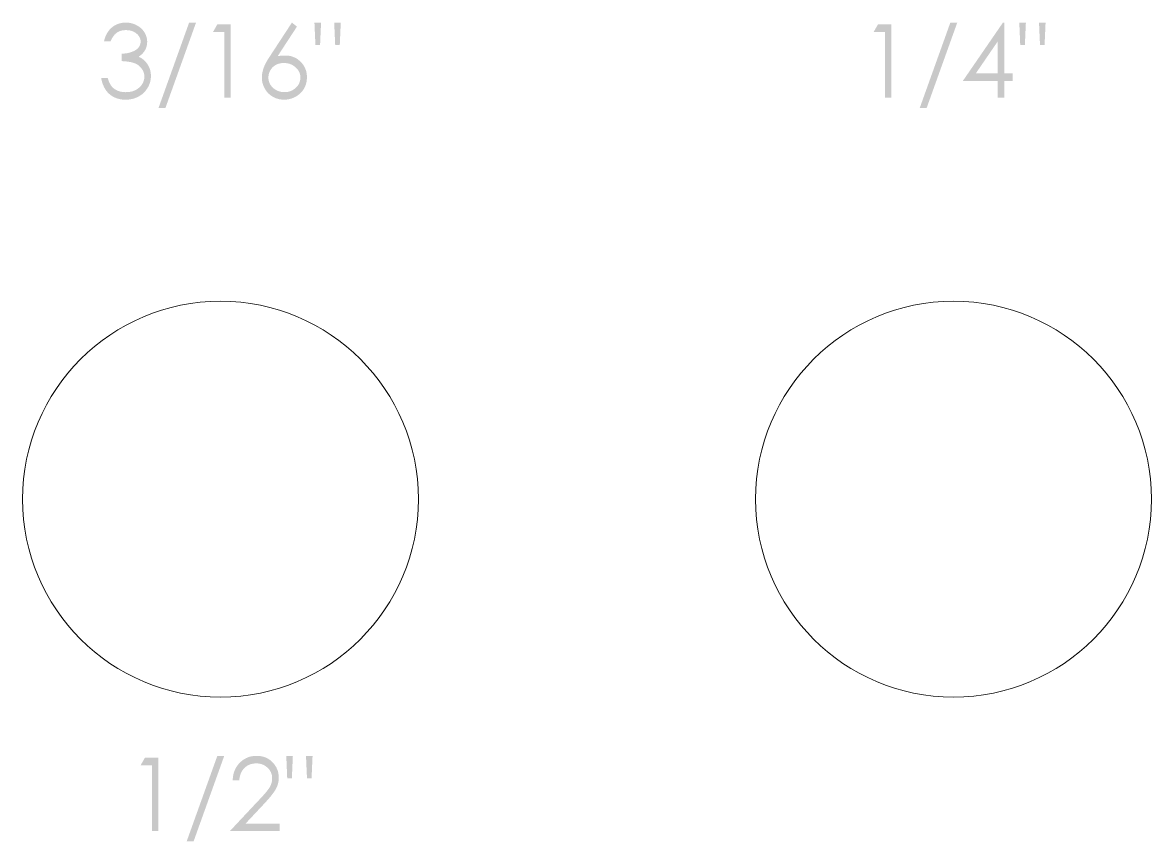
# Model space of a CAD drawing. Header units: inches. Extents: x 0 to 24, y 0 to 12.
# Drawn here: x 3.475 to 5.4, y 8.847 to 10.243 of the extents above; entities that cross this region are included whole.
import ezdxf

# ---------------------------------------------------------------- set-up
doc = ezdxf.new("R2010")
doc.units = ezdxf.units.IN
doc.header["$MEASUREMENT"] = 0
doc.layers.add('_dh_cut', color=6, linetype='Continuous', lineweight=5)
doc.layers.add('_dh_engrave', color=1, linetype='Continuous', lineweight=5)

msp = doc.modelspace()

# ---------------------------------------------------------------- hatches: boundary and pattern name
at = {"layer": '_dh_engrave'}
h = msp.add_hatch(color=256, dxfattribs=at)
h.dxf.hatch_style = 1
h.paths.add_polyline_path([(3.6921, 10.1647), (3.6919, 10.1651), (3.6917, 10.1655), (3.6916, 10.1659), (3.6914, 10.1663), (3.6912, 10.1667), (3.691, 10.1671), (3.6908, 10.1675), (3.6906, 10.1679), (3.6904, 10.1684), (3.6902, 10.1687), (3.69, 10.1691), (3.6898, 10.1695), (3.6896, 10.1699), (3.6893, 10.1703), (3.6891, 10.1707), (3.6889, 10.1711), (3.6886, 10.1715), (3.6884, 10.1719), (3.6881, 10.1722), (3.6879, 10.1726), (3.6876, 10.173), (3.6874, 10.1733), (3.6871, 10.1737), (3.6868, 10.1741), (3.6865, 10.1745), (3.6861, 10.175), (3.6857, 10.1755), (3.6853, 10.1759), (3.6849, 10.1764), (3.6845, 10.1768), (3.6841, 10.1773), (3.6837, 10.1777), (3.6833, 10.1781), (3.6828, 10.1785), (3.6824, 10.1789), (3.6819, 10.1793), (3.6815, 10.1797), (3.681, 10.1801), (3.6805, 10.1805), (3.68, 10.1808), (3.6796, 10.1812), (3.6791, 10.1815), (3.6786, 10.1819), (3.6781, 10.1822), (3.6776, 10.1825), (3.677, 10.1828), (3.6765, 10.1831), (3.676, 10.1834), (3.6755, 10.1837), (3.6749, 10.1839), (3.6744, 10.1842), (3.6738, 10.1845), (3.6733, 10.1847), (3.6738, 10.1851), (3.6743, 10.1854), (3.6747, 10.1857), (3.6752, 10.1861), (3.6757, 10.1864), (3.6761, 10.1868), (3.6766, 10.1871), (3.6771, 10.1875), (3.6775, 10.1879), (3.678, 10.1882), (3.6784, 10.1886), (3.6788, 10.189), (3.6792, 10.1894), (3.6796, 10.1899), (3.6801, 10.1903), (3.6804, 10.1907), (3.6808, 10.1911), (3.6812, 10.1916), (3.6816, 10.192), (3.682, 10.1925), (3.6823, 10.193), (3.6827, 10.1934), (3.683, 10.1939), (3.6833, 10.1944), (3.6836, 10.1949), (3.6839, 10.1954), (3.6842, 10.1959), (3.6845, 10.1964), (3.6848, 10.1969), (3.685, 10.1974), (3.6853, 10.198), (3.6855, 10.1985), (3.6858, 10.199), (3.686, 10.1996), (3.6862, 10.2001), (3.6864, 10.2007), (3.6866, 10.2012), (3.6867, 10.2018), (3.6869, 10.2024), (3.687, 10.2029), (3.6872, 10.2035), (3.6873, 10.2041), (3.6874, 10.2046), (3.6875, 10.2052), (3.6876, 10.2058), (3.6877, 10.2064), (3.6877, 10.207), (3.6878, 10.2075), (3.6878, 10.2081), (3.6878, 10.2087), (3.6879, 10.2093), (3.6879, 10.2099), (3.6879, 10.2105), (3.6879, 10.2112), (3.6878, 10.2119), (3.6878, 10.2126), (3.6877, 10.2133), (3.6877, 10.214), (3.6876, 10.2147), (3.6875, 10.2154), (3.6873, 10.216), (3.6872, 10.2167), (3.687, 10.2174), (3.6868, 10.2181), (3.6866, 10.2188), (3.6864, 10.2195), (3.6862, 10.2201), (3.686, 10.2208), (3.6857, 10.2214), (3.6854, 10.2221), (3.6851, 10.2227), (3.6848, 10.2234), (3.6845, 10.224), (3.6842, 10.2246), (3.6839, 10.2252), (3.6835, 10.2258), (3.6831, 10.2264), (3.6828, 10.227), (3.6824, 10.2276), (3.682, 10.2282), (3.6815, 10.2288), (3.6811, 10.2293), (3.6807, 10.2299), (3.6802, 10.2304), (3.6797, 10.2309), (3.6793, 10.2314), (3.6788, 10.232), (3.6783, 10.2325), (3.6778, 10.2329), (3.6772, 10.2334), (3.6767, 10.2339), (3.6762, 10.2343), (3.6756, 10.2348), (3.6751, 10.2352), (3.6745, 10.2356), (3.6739, 10.236), (3.6733, 10.2364), (3.6728, 10.2368), (3.6722, 10.2372), (3.6716, 10.2375), (3.6709, 10.2379), (3.6703, 10.2382), (3.6697, 10.2385), (3.6691, 10.2389), (3.6684, 10.2392), (3.6678, 10.2395), (3.6671, 10.2397), (3.6665, 10.24), (3.6658, 10.2403), (3.6652, 10.2405), (3.6645, 10.2408), (3.6639, 10.241), (3.6632, 10.2412), (3.6625, 10.2414), (3.6618, 10.2416), (3.6611, 10.2418), (3.6605, 10.2419), (3.6598, 10.2421), (3.6591, 10.2422), (3.6584, 10.2423), (3.6577, 10.2425), (3.657, 10.2426), (3.6563, 10.2426), (3.6556, 10.2427), (3.6549, 10.2428), (3.6542, 10.2428), (3.6535, 10.2429), (3.6528, 10.2429), (3.6521, 10.2429), (3.6514, 10.2429), (3.6509, 10.2429), (3.6503, 10.2429), (3.6498, 10.2429), (3.6493, 10.2429), (3.6487, 10.2428), (3.6482, 10.2428), (3.6477, 10.2428), (3.6472, 10.2427), (3.6466, 10.2427), (3.6461, 10.2426), (3.6456, 10.2425), (3.6451, 10.2424), (3.6445, 10.2424), (3.644, 10.2423), (3.6435, 10.2422), (3.643, 10.2421), (3.6425, 10.2419), (3.6419, 10.2418), (3.6414, 10.2417), (3.6409, 10.2416), (3.6404, 10.2414), (3.6399, 10.2413), (3.6394, 10.2411), (3.6389, 10.2409), (3.6384, 10.2408), (3.6379, 10.2406), (3.6374, 10.2404), (3.6369, 10.2402), (3.6364, 10.24), (3.6359, 10.2398), (3.6355, 10.2395), (3.635, 10.2393), (3.6345, 10.2391), (3.634, 10.2388), (3.6336, 10.2386), (3.6331, 10.2383), (3.6327, 10.2381), (3.6322, 10.2378), (3.6317, 10.2375), (3.6313, 10.2372), (3.6309, 10.237), (3.6304, 10.2367), (3.63, 10.2364), (3.6296, 10.2361), (3.6291, 10.2357), (3.6287, 10.2354), (3.6283, 10.2351), (3.6279, 10.2347), (3.6275, 10.2344), (3.6271, 10.2341), (3.6267, 10.2337), (3.6263, 10.2334), (3.6259, 10.233), (3.6255, 10.2326), (3.6251, 10.2323), (3.6248, 10.2319), (3.6244, 10.2315), (3.6241, 10.2311), (3.6237, 10.2307), (3.6234, 10.2303), (3.623, 10.2299), (3.6227, 10.2295), (3.6224, 10.2291), (3.622, 10.2287), (3.6217, 10.2282), (3.6214, 10.2278), (3.6211, 10.2274), (3.6208, 10.2269), (3.6205, 10.2265), (3.6202, 10.226), (3.62, 10.2256), (3.6197, 10.2251), (3.6194, 10.2247), (3.6192, 10.2242), (3.6189, 10.2238), (3.6187, 10.2233), (3.6184, 10.2228), (3.6182, 10.2223), (3.6179, 10.2219), (3.6177, 10.2214), (3.6175, 10.2209), (3.6173, 10.2204), (3.6171, 10.2199), (3.6169, 10.2195), (3.6167, 10.219), (3.6165, 10.2185), (3.6163, 10.218), (3.6161, 10.2175), (3.6159, 10.217), (3.6157, 10.2165), (3.6156, 10.216), (3.6154, 10.2155), (3.6153, 10.215), (3.6151, 10.2145), (3.615, 10.214), (3.6148, 10.2134), (3.6147, 10.2129), (3.6146, 10.2124), (3.6144, 10.2119), (3.6143, 10.2114), (3.6142, 10.2109), (3.6254, 10.2109), (3.6257, 10.2116), (3.6259, 10.2121), (3.6261, 10.2125), (3.6263, 10.2129), (3.6265, 10.2133), (3.6267, 10.2137), (3.6269, 10.2142), (3.6271, 10.2146), (3.6273, 10.215), (3.6275, 10.2154), (3.6278, 10.2158), (3.628, 10.2161), (3.6282, 10.2165), (3.6284, 10.2169), (3.6287, 10.2173), (3.6289, 10.2177), (3.6291, 10.2181), (3.6294, 10.2185), (3.6296, 10.2188), (3.6299, 10.2192), (3.6302, 10.2196), (3.6304, 10.2199), (3.6307, 10.2203), (3.631, 10.2207), (3.6312, 10.221), (3.6315, 10.2214), (3.6318, 10.2217), (3.6321, 10.222), (3.6324, 10.2224), (3.6327, 10.2227), (3.6331, 10.223), (3.6334, 10.2233), (3.6337, 10.2237), (3.634, 10.224), (3.6344, 10.2243), (3.6347, 10.2246), (3.6351, 10.2248), (3.6354, 10.2251), (3.6358, 10.2254), (3.6362, 10.2257), (3.6365, 10.2259), (3.6369, 10.2262), (3.6373, 10.2264), (3.6377, 10.2266), (3.6381, 10.2269), (3.6385, 10.2271), (3.6389, 10.2273), (3.6393, 10.2275), (3.6397, 10.2277), (3.6401, 10.2279), (3.6405, 10.228), (3.6409, 10.2282), (3.6413, 10.2284), (3.6418, 10.2285), (3.6422, 10.2287), (3.6426, 10.2288), (3.6431, 10.2289), (3.6435, 10.2291), (3.6439, 10.2292), (3.6444, 10.2293), (3.6448, 10.2294), (3.6453, 10.2295), (3.6457, 10.2296), (3.6461, 10.2297), (3.6466, 10.2297), (3.647, 10.2298), (3.6475, 10.2299), (3.6479, 10.2299), (3.6484, 10.2299), (3.6488, 10.23), (3.6493, 10.23), (3.6497, 10.23), (3.6502, 10.2301), (3.6506, 10.2301), (3.6511, 10.2301), (3.6515, 10.2301), (3.6521, 10.2301), (3.6528, 10.2301), (3.6535, 10.23), (3.654, 10.23), (3.6543, 10.23), (3.6547, 10.23), (3.655, 10.2299), (3.6554, 10.2299), (3.6557, 10.2299), (3.6561, 10.2298), (3.6564, 10.2298), (3.6568, 10.2297), (3.6571, 10.2297), (3.6575, 10.2296), (3.6578, 10.2296), (3.6582, 10.2295), (3.6585, 10.2294), (3.6588, 10.2294), (3.6592, 10.2293), (3.6595, 10.2292), (3.6599, 10.2291), (3.6602, 10.229), (3.6605, 10.2289), (3.6609, 10.2288), (3.6612, 10.2287), (3.6615, 10.2286), (3.6619, 10.2285), (3.6622, 10.2284), (3.6625, 10.2283), (3.6629, 10.2282), (3.6632, 10.228), (3.6635, 10.2279), (3.6638, 10.2278), (3.6642, 10.2276), (3.6645, 10.2275), (3.6648, 10.2273), (3.6651, 10.2272), (3.6654, 10.227), (3.6657, 10.2268), (3.666, 10.2267), (3.6663, 10.2265), (3.6666, 10.2263), (3.6669, 10.2261), (3.6672, 10.226), (3.6675, 10.2258), (3.6678, 10.2256), (3.6681, 10.2254), (3.6684, 10.2252), (3.6687, 10.225), (3.669, 10.2247), (3.6692, 10.2245), (3.6695, 10.2243), (3.6698, 10.2241), (3.67, 10.2239), (3.6703, 10.2236), (3.6706, 10.2234), (3.6708, 10.2232), (3.6711, 10.2229), (3.6713, 10.2227), (3.6716, 10.2224), (3.6718, 10.2222), (3.6721, 10.2219), (3.6723, 10.2217), (3.6725, 10.2214), (3.6728, 10.2211), (3.673, 10.2209), (3.6732, 10.2206), (3.6734, 10.2203), (3.6736, 10.22), (3.6738, 10.2197), (3.674, 10.2194), (3.6742, 10.2191), (3.6744, 10.2188), (3.6746, 10.2185), (3.6747, 10.2182), (3.6749, 10.2179), (3.6751, 10.2176), (3.6752, 10.2173), (3.6753, 10.217), (3.6755, 10.2167), (3.6756, 10.2163), (3.6757, 10.216), (3.6758, 10.2157), (3.676, 10.2153), (3.6761, 10.215), (3.6761, 10.2147), (3.6762, 10.2143), (3.6763, 10.214), (3.6764, 10.2136), (3.6765, 10.2133), (3.6765, 10.2129), (3.6766, 10.2126), (3.6766, 10.2123), (3.6766, 10.2119), (3.6766, 10.2116), (3.6767, 10.2112), (3.6767, 10.2109), (3.6767, 10.2105), (3.6766, 10.21), (3.6766, 10.2094), (3.6766, 10.2089), (3.6765, 10.2083), (3.6764, 10.2078), (3.6763, 10.2072), (3.6762, 10.2067), (3.6761, 10.2062), (3.6759, 10.2057), (3.6757, 10.2051), (3.6755, 10.2046), (3.6753, 10.2041), (3.6751, 10.2036), (3.6748, 10.2031), (3.6746, 10.2027), (3.6743, 10.2022), (3.674, 10.2017), (3.6737, 10.2013), (3.6734, 10.2008), (3.6731, 10.2004), (3.6727, 10.2), (3.6723, 10.1996), (3.672, 10.1992), (3.6716, 10.1988), (3.6712, 10.1984), (3.6708, 10.198), (3.6704, 10.1977), (3.6699, 10.1973), (3.6695, 10.197), (3.6691, 10.1967), (3.6686, 10.1964), (3.6681, 10.1961), (3.6677, 10.1958), (3.6672, 10.1955), (3.6667, 10.1952), (3.6663, 10.195), (3.6658, 10.1947), (3.6653, 10.1945), (3.6648, 10.1942), (3.6643, 10.194), (3.6638, 10.1938), (3.6633, 10.1936), (3.6628, 10.1934), (3.6623, 10.1932), (3.6618, 10.193), (3.6613, 10.1928), (3.6607, 10.1926), (3.6602, 10.1924), (3.6597, 10.1922), (3.6592, 10.1921), (3.6587, 10.1919), (3.6581, 10.1918), (3.6576, 10.1916), (3.6571, 10.1915), (3.6566, 10.1914), (3.656, 10.1912), (3.6555, 10.1911), (3.6549, 10.191), (3.6544, 10.1909), (3.6539, 10.1908), (3.6533, 10.1907), (3.6528, 10.1907), (3.6523, 10.1906), (3.6517, 10.1905), (3.6512, 10.1904), (3.6506, 10.1904), (3.6501, 10.1903), (3.6495, 10.1902), (3.649, 10.1902), (3.6484, 10.1902), (3.6479, 10.1901), (3.6474, 10.1901), (3.6468, 10.1901), (3.6463, 10.1901), (3.6457, 10.1901), (3.6452, 10.1901), (3.6446, 10.19), (3.6446, 10.1772), (3.6451, 10.1772), (3.6457, 10.1772), (3.6462, 10.1771), (3.6467, 10.1771), (3.6472, 10.1771), (3.6477, 10.177), (3.6482, 10.177), (3.6487, 10.177), (3.6493, 10.1769), (3.6498, 10.1769), (3.6503, 10.1768), (3.6508, 10.1768), (3.6513, 10.1767), (3.6518, 10.1767), (3.6524, 10.1766), (3.6529, 10.1766), (3.6534, 10.1765), (3.6539, 10.1765), (3.6544, 10.1764), (3.6549, 10.1763), (3.6554, 10.1763), (3.6559, 10.1762), (3.6564, 10.1761), (3.657, 10.176), (3.6575, 10.1759), (3.658, 10.1759), (3.6585, 10.1758), (3.659, 10.1757), (3.6595, 10.1756), (3.66, 10.1755), (3.6605, 10.1754), (3.661, 10.1752), (3.6615, 10.1751), (3.662, 10.175), (3.6625, 10.1749), (3.663, 10.1748), (3.6635, 10.1746), (3.664, 10.1745), (3.6645, 10.1743), (3.665, 10.1742), (3.6655, 10.174), (3.666, 10.1738), (3.6665, 10.1736), (3.6669, 10.1734), (3.6674, 10.1732), (3.6679, 10.173), (3.6683, 10.1728), (3.6688, 10.1726), (3.6693, 10.1723), (3.6697, 10.1721), (3.6702, 10.1718), (3.6706, 10.1716), (3.6711, 10.1713), (3.6715, 10.171), (3.6719, 10.1707), (3.6724, 10.1705), (3.6728, 10.1702), (3.6732, 10.1698), (3.6736, 10.1695), (3.674, 10.1692), (3.6744, 10.1689), (3.6748, 10.1685), (3.6752, 10.1682), (3.6755, 10.1678), (3.6759, 10.1674), (3.6763, 10.1671), (3.6766, 10.1667), (3.677, 10.1663), (3.6773, 10.1659), (3.6776, 10.1655), (3.6779, 10.1651), (3.6783, 10.1647), (3.6786, 10.1643), (3.6789, 10.1639), (3.6792, 10.1634), (3.6794, 10.163), (3.6797, 10.1626), (3.68, 10.1621), (3.6802, 10.1617), (3.6805, 10.1612), (3.6807, 10.1608), (3.681, 10.1603), (3.6812, 10.1598), (3.6814, 10.1593), (3.6816, 10.1589), (3.6818, 10.1584), (3.6819, 10.1579), (3.6821, 10.1574), (3.6822, 10.1569), (3.6824, 10.1564), (3.6825, 10.1559), (3.6826, 10.1554), (3.6827, 10.1549), (3.6828, 10.1544), (3.6829, 10.1539), (3.6829, 10.1534), (3.683, 10.1528), (3.683, 10.1523), (3.683, 10.1518), (3.6831, 10.1513), (3.6831, 10.1508), (3.6831, 10.15), (3.683, 10.1494), (3.683, 10.149), (3.683, 10.1485), (3.6829, 10.148), (3.6829, 10.1476), (3.6828, 10.1471), (3.6827, 10.1467), (3.6827, 10.1462), (3.6826, 10.1458), (3.6825, 10.1453), (3.6824, 10.1449), (3.6822, 10.1445), (3.6821, 10.144), (3.682, 10.1436), (3.6818, 10.1432), (3.6817, 10.1427), (3.6815, 10.1423), (3.6814, 10.1419), (3.6812, 10.1414), (3.681, 10.141), (3.6808, 10.1406), (3.6806, 10.1402), (3.6804, 10.1398), (3.6802, 10.1394), (3.6799, 10.139), (3.6797, 10.1386), (3.6795, 10.1382), (3.6792, 10.1378), (3.679, 10.1375), (3.6787, 10.1371), (3.6784, 10.1367), (3.6782, 10.1364), (3.6779, 10.136), (3.6776, 10.1356), (3.6773, 10.1353), (3.677, 10.1349), (3.6767, 10.1346), (3.6764, 10.1343), (3.6761, 10.1339), (3.6758, 10.1336), (3.6754, 10.1333), (3.6751, 10.133), (3.6748, 10.1326), (3.6744, 10.1323), (3.6741, 10.132), (3.6738, 10.1317), (3.6734, 10.1314), (3.6731, 10.1312), (3.6727, 10.1309), (3.6723, 10.1306), (3.672, 10.1303), (3.6716, 10.1301), (3.6712, 10.1298), (3.6708, 10.1295), (3.6705, 10.1293), (3.6701, 10.1291), (3.6697, 10.1288), (3.6693, 10.1286), (3.6689, 10.1284), (3.6685, 10.1281), (3.6681, 10.1279), (3.6677, 10.1277), (3.6673, 10.1275), (3.6668, 10.1273), (3.6664, 10.1272), (3.666, 10.127), (3.6656, 10.1268), (3.6651, 10.1266), (3.6647, 10.1265), (3.6643, 10.1263), (3.6639, 10.1262), (3.6634, 10.126), (3.663, 10.1259), (3.6625, 10.1258), (3.6621, 10.1257), (3.6617, 10.1255), (3.6612, 10.1254), (3.6608, 10.1253), (3.6603, 10.1252), (3.6599, 10.1251), (3.6594, 10.1251), (3.659, 10.125), (3.6585, 10.1249), (3.6581, 10.1248), (3.6576, 10.1248), (3.6572, 10.1247), (3.6567, 10.1247), (3.6563, 10.1246), (3.6558, 10.1246), (3.6554, 10.1245), (3.6549, 10.1245), (3.6545, 10.1244), (3.654, 10.1244), (3.6535, 10.1244), (3.6531, 10.1244), (3.6526, 10.1244), (3.6522, 10.1244), (3.6517, 10.1243), (3.6513, 10.1243), (3.6506, 10.1243), (3.65, 10.1244), (3.6496, 10.1244), (3.6491, 10.1244), (3.6487, 10.1244), (3.6483, 10.1244), (3.6479, 10.1245), (3.6475, 10.1245), (3.647, 10.1245), (3.6466, 10.1246), (3.6462, 10.1246), (3.6458, 10.1247), (3.6454, 10.1247), (3.6449, 10.1248), (3.6445, 10.1249), (3.6441, 10.1249), (3.6437, 10.125), (3.6433, 10.1251), (3.6429, 10.1252), (3.6424, 10.1253), (3.642, 10.1254), (3.6416, 10.1255), (3.6412, 10.1256), (3.6408, 10.1257), (3.6404, 10.1258), (3.64, 10.1259), (3.6396, 10.1261), (3.6392, 10.1262), (3.6388, 10.1263), (3.6384, 10.1265), (3.638, 10.1266), (3.6376, 10.1268), (3.6372, 10.1269), (3.6368, 10.1271), (3.6364, 10.1273), (3.6361, 10.1275), (3.6357, 10.1277), (3.6353, 10.1278), (3.6349, 10.128), (3.6346, 10.1283), (3.6342, 10.1285), (3.6338, 10.1287), (3.6335, 10.1289), (3.6331, 10.1291), (3.6328, 10.1293), (3.6324, 10.1296), (3.6321, 10.1298), (3.6317, 10.1301), (3.6314, 10.1303), (3.631, 10.1306), (3.6307, 10.1308), (3.6304, 10.1311), (3.6299, 10.1315), (3.6295, 10.1319), (3.6292, 10.1321), (3.629, 10.1324), (3.6287, 10.1326), (3.6284, 10.1329), (3.6282, 10.1332), (3.6279, 10.1335), (3.6277, 10.1338), (3.6275, 10.1341), (3.6272, 10.1344), (3.627, 10.1347), (3.6267, 10.135), (3.6265, 10.1353), (3.6263, 10.1356), (3.6261, 10.1359), (3.6259, 10.1362), (3.6257, 10.1365), (3.6255, 10.1369), (3.6253, 10.1372), (3.6251, 10.1375), (3.6249, 10.1378), (3.6247, 10.1382), (3.6245, 10.1385), (3.6243, 10.1388), (3.6242, 10.1392), (3.624, 10.1395), (3.6238, 10.1399), (3.6236, 10.1402), (3.6235, 10.1405), (3.6233, 10.1409), (3.6231, 10.1412), (3.623, 10.1416), (3.6228, 10.1419), (3.6227, 10.1423), (3.6225, 10.1426), (3.6224, 10.143), (3.6223, 10.1433), (3.6221, 10.1437), (3.622, 10.144), (3.6219, 10.1444), (3.6217, 10.1448), (3.6216, 10.1451), (3.6215, 10.1455), (3.6214, 10.1458), (3.6213, 10.1462), (3.6211, 10.1466), (3.621, 10.1469), (3.6209, 10.1473), (3.6208, 10.1476), (3.6207, 10.148), (3.6206, 10.1484), (3.6094, 10.1484), (3.6095, 10.1478), (3.6096, 10.1472), (3.6097, 10.1466), (3.6099, 10.146), (3.61, 10.1454), (3.6101, 10.1448), (3.6103, 10.1442), (3.6104, 10.1436), (3.6106, 10.1431), (3.6107, 10.1425), (3.6109, 10.1419), (3.6111, 10.1413), (3.6112, 10.1407), (3.6114, 10.1402), (3.6116, 10.1396), (3.6118, 10.139), (3.612, 10.1384), (3.6122, 10.1379), (3.6124, 10.1373), (3.6127, 10.1367), (3.6129, 10.1362), (3.6131, 10.1356), (3.6134, 10.1351), (3.6136, 10.1345), (3.6139, 10.134), (3.6141, 10.1334), (3.6144, 10.1329), (3.6147, 10.1323), (3.615, 10.1318), (3.6153, 10.1313), (3.6156, 10.1307), (3.6159, 10.1302), (3.6162, 10.1297), (3.6165, 10.1292), (3.6168, 10.1287), (3.6172, 10.1282), (3.6175, 10.1277), (3.6179, 10.1272), (3.6182, 10.1267), (3.6186, 10.1262), (3.619, 10.1257), (3.6194, 10.1253), (3.6197, 10.1248), (3.6201, 10.1244), (3.6206, 10.1239), (3.621, 10.1235), (3.6214, 10.123), (3.6218, 10.1226), (3.6222, 10.1222), (3.6227, 10.1218), (3.6231, 10.1214), (3.6236, 10.121), (3.6241, 10.1206), (3.6245, 10.1202), (3.625, 10.1198), (3.6255, 10.1194), (3.626, 10.1191), (3.6265, 10.1187), (3.627, 10.1184), (3.6275, 10.118), (3.628, 10.1177), (3.6285, 10.1174), (3.629, 10.1171), (3.6295, 10.1168), (3.6301, 10.1165), (3.6306, 10.1162), (3.6311, 10.1159), (3.6317, 10.1156), (3.6322, 10.1154), (3.6328, 10.1151), (3.6333, 10.1149), (3.6339, 10.1147), (3.6344, 10.1144), (3.635, 10.1142), (3.6356, 10.114), (3.6362, 10.1138), (3.6367, 10.1136), (3.6373, 10.1135), (3.6379, 10.1133), (3.6385, 10.1131), (3.6391, 10.113), (3.6396, 10.1128), (3.6402, 10.1127), (3.6408, 10.1125), (3.6414, 10.1124), (3.642, 10.1123), (3.6426, 10.1122), (3.6432, 10.1121), (3.6438, 10.112), (3.6444, 10.1119), (3.645, 10.1118), (3.6456, 10.1118), (3.6462, 10.1117), (3.6468, 10.1117), (3.6474, 10.1116), (3.648, 10.1116), (3.6486, 10.1116), (3.6492, 10.1116), (3.6498, 10.1115), (3.6505, 10.1115), (3.6511, 10.1115), (3.6519, 10.1115), (3.6528, 10.1116), (3.6536, 10.1116), (3.6545, 10.1116), (3.6553, 10.1117), (3.6562, 10.1118), (3.657, 10.1118), (3.6579, 10.1119), (3.6587, 10.1121), (3.6596, 10.1122), (3.6604, 10.1124), (3.6613, 10.1125), (3.6621, 10.1127), (3.6629, 10.1129), (3.6638, 10.1131), (3.6646, 10.1133), (3.6654, 10.1136), (3.6662, 10.1138), (3.667, 10.1141), (3.6678, 10.1144), (3.6686, 10.1147), (3.6694, 10.115), (3.6702, 10.1154), (3.671, 10.1157), (3.6718, 10.1161), (3.6725, 10.1165), (3.6733, 10.1169), (3.674, 10.1173), (3.6748, 10.1177), (3.6755, 10.1182), (3.6762, 10.1186), (3.6769, 10.1191), (3.6776, 10.1196), (3.6783, 10.1201), (3.679, 10.1206), (3.6797, 10.1212), (3.6803, 10.1217), (3.681, 10.1223), (3.6816, 10.1229), (3.6822, 10.1235), (3.6828, 10.1241), (3.6834, 10.1247), (3.684, 10.1253), (3.6845, 10.126), (3.6851, 10.1266), (3.6856, 10.1273), (3.6861, 10.128), (3.6866, 10.1287), (3.6871, 10.1294), (3.6876, 10.1301), (3.6881, 10.1308), (3.6885, 10.1315), (3.689, 10.1323), (3.6894, 10.133), (3.6898, 10.1338), (3.6902, 10.1345), (3.6906, 10.1353), (3.6909, 10.1361), (3.6912, 10.1369), (3.6916, 10.1377), (3.6919, 10.1385), (3.6922, 10.1393), (3.6924, 10.1401), (3.6927, 10.1409), (3.6929, 10.1417), (3.6932, 10.1425), (3.6934, 10.1434), (3.6935, 10.1442), (3.6937, 10.145), (3.6938, 10.1459), (3.694, 10.1467), (3.6941, 10.1476), (3.6941, 10.1484), (3.6942, 10.1493), (3.6942, 10.1501), (3.6943, 10.151), (3.6943, 10.1519), (3.6943, 10.1523), (3.6943, 10.1528), (3.6943, 10.1532), (3.6942, 10.1537), (3.6942, 10.1541), (3.6942, 10.1546), (3.6942, 10.155), (3.6941, 10.1555), (3.6941, 10.1559), (3.694, 10.1563), (3.694, 10.1568), (3.6939, 10.1572), (3.6939, 10.1577), (3.6938, 10.1581), (3.6937, 10.1586), (3.6936, 10.159), (3.6935, 10.1595), (3.6934, 10.1599), (3.6933, 10.1603), (3.6932, 10.1608), (3.6931, 10.1612), (3.693, 10.1617), (3.6929, 10.1621), (3.6928, 10.1625), (3.6926, 10.1629), (3.6925, 10.1634), (3.6924, 10.1638), (3.6922, 10.1642)])
h.paths.add_polyline_path([(3.7712, 10.2429), (3.7594, 10.2429), (3.7071, 10.0971), (3.7189, 10.0971)])
h.paths.add_polyline_path([(3.8305, 10.2397), (3.8074, 10.2397), (3.8001, 10.2269), (3.8193, 10.2269), (3.8193, 10.1147), (3.8305, 10.1147)])
h.paths.add_polyline_path([(3.9433, 10.2361), (3.9347, 10.2429), (3.8974, 10.1859), (3.8971, 10.1855), (3.8968, 10.185), (3.8965, 10.1846), (3.8963, 10.1842), (3.896, 10.1837), (3.8957, 10.1833), (3.8954, 10.1829), (3.8952, 10.1824), (3.8949, 10.182), (3.8946, 10.1816), (3.8943, 10.1811), (3.8941, 10.1807), (3.8938, 10.1803), (3.8935, 10.1798), (3.8933, 10.1794), (3.893, 10.1789), (3.8928, 10.1785), (3.8925, 10.1781), (3.8922, 10.1776), (3.892, 10.1772), (3.8917, 10.1767), (3.8915, 10.1763), (3.8912, 10.1758), (3.891, 10.1754), (3.8907, 10.1749), (3.8905, 10.1745), (3.8903, 10.174), (3.89, 10.1736), (3.8898, 10.1731), (3.8896, 10.1727), (3.8893, 10.1722), (3.8891, 10.1717), (3.8889, 10.1713), (3.8886, 10.1708), (3.8884, 10.1704), (3.8882, 10.1699), (3.888, 10.1694), (3.8878, 10.169), (3.8876, 10.1685), (3.8874, 10.168), (3.8872, 10.1675), (3.887, 10.1671), (3.8868, 10.1666), (3.8866, 10.1661), (3.8865, 10.1656), (3.8863, 10.1651), (3.8861, 10.1647), (3.8859, 10.1642), (3.8858, 10.1637), (3.8856, 10.1632), (3.8855, 10.1627), (3.8853, 10.1622), (3.8852, 10.1617), (3.8851, 10.1612), (3.8849, 10.1607), (3.8848, 10.1602), (3.8847, 10.1597), (3.8846, 10.1592), (3.8845, 10.1587), (3.8843, 10.1582), (3.8842, 10.1577), (3.8841, 10.1572), (3.8841, 10.1567), (3.884, 10.1562), (3.8839, 10.1557), (3.8838, 10.1552), (3.8837, 10.1547), (3.8837, 10.1542), (3.8836, 10.1537), (3.8836, 10.1532), (3.8835, 10.1527), (3.8835, 10.1521), (3.8835, 10.1516), (3.8835, 10.1511), (3.8834, 10.1506), (3.8834, 10.1501), (3.8834, 10.1496), (3.8834, 10.1488), (3.8835, 10.148), (3.8835, 10.1473), (3.8836, 10.1465), (3.8836, 10.1457), (3.8837, 10.1449), (3.8838, 10.1442), (3.8839, 10.1434), (3.884, 10.1426), (3.8842, 10.1419), (3.8843, 10.1411), (3.8845, 10.1403), (3.8847, 10.1396), (3.8849, 10.1388), (3.8851, 10.1381), (3.8853, 10.1374), (3.8856, 10.1366), (3.8859, 10.1359), (3.8862, 10.1352), (3.8864, 10.1344), (3.8868, 10.1337), (3.8871, 10.133), (3.8874, 10.1323), (3.8877, 10.1316), (3.8881, 10.1309), (3.8885, 10.1303), (3.8889, 10.1296), (3.8893, 10.1289), (3.8897, 10.1283), (3.8901, 10.1276), (3.8905, 10.127), (3.891, 10.1263), (3.8915, 10.1257), (3.8919, 10.1251), (3.8924, 10.1245), (3.893, 10.1239), (3.8935, 10.1233), (3.894, 10.1228), (3.8946, 10.1222), (3.8951, 10.1217), (3.8957, 10.1212), (3.8963, 10.1206), (3.8969, 10.1201), (3.8975, 10.1196), (3.8981, 10.1192), (3.8987, 10.1187), (3.8993, 10.1183), (3.9, 10.1178), (3.9006, 10.1174), (3.9013, 10.117), (3.902, 10.1166), (3.9026, 10.1162), (3.9033, 10.1159), (3.904, 10.1155), (3.9047, 10.1152), (3.9054, 10.1148), (3.9061, 10.1145), (3.9068, 10.1142), (3.9076, 10.114), (3.9083, 10.1137), (3.909, 10.1134), (3.9098, 10.1132), (3.9105, 10.113), (3.9113, 10.1128), (3.912, 10.1126), (3.9128, 10.1124), (3.9135, 10.1122), (3.9143, 10.1121), (3.9151, 10.112), (3.9158, 10.1119), (3.9166, 10.1118), (3.9174, 10.1117), (3.9182, 10.1117), (3.9189, 10.1116), (3.9197, 10.1116), (3.9205, 10.1115), (3.9213, 10.1115), (3.9221, 10.1115), (3.9229, 10.1116), (3.9236, 10.1116), (3.9244, 10.1117), (3.9252, 10.1117), (3.926, 10.1118), (3.9268, 10.1119), (3.9276, 10.112), (3.9284, 10.1121), (3.9291, 10.1123), (3.9299, 10.1124), (3.9307, 10.1126), (3.9315, 10.1128), (3.9322, 10.113), (3.933, 10.1132), (3.9338, 10.1134), (3.9345, 10.1137), (3.9353, 10.114), (3.936, 10.1142), (3.9367, 10.1145), (3.9375, 10.1148), (3.9382, 10.1152), (3.9389, 10.1155), (3.9396, 10.1158), (3.9403, 10.1162), (3.941, 10.1166), (3.9417, 10.117), (3.9424, 10.1174), (3.9431, 10.1178), (3.9437, 10.1182), (3.9444, 10.1187), (3.945, 10.1191), (3.9457, 10.1196), (3.9463, 10.1201), (3.9469, 10.1206), (3.9475, 10.1211), (3.9481, 10.1216), (3.9487, 10.1221), (3.9493, 10.1227), (3.9499, 10.1232), (3.9504, 10.1238), (3.9509, 10.1244), (3.9515, 10.125), (3.952, 10.1256), (3.9525, 10.1262), (3.953, 10.1268), (3.9534, 10.1275), (3.9539, 10.1281), (3.9543, 10.1288), (3.9547, 10.1294), (3.9552, 10.1301), (3.9556, 10.1308), (3.9559, 10.1315), (3.9563, 10.1322), (3.9566, 10.1329), (3.957, 10.1336), (3.9573, 10.1344), (3.9576, 10.1351), (3.9579, 10.1358), (3.9582, 10.1366), (3.9584, 10.1373), (3.9587, 10.1381), (3.9589, 10.1388), (3.9591, 10.1396), (3.9593, 10.1404), (3.9595, 10.1411), (3.9596, 10.1419), (3.9598, 10.1427), (3.9599, 10.1435), (3.96, 10.1443), (3.9601, 10.1451), (3.9601, 10.1458), (3.9602, 10.1466), (3.9602, 10.1474), (3.9603, 10.1482), (3.9603, 10.149), (3.9603, 10.1498), (3.9603, 10.1504), (3.9603, 10.151), (3.9603, 10.1515), (3.9602, 10.1521), (3.9602, 10.1527), (3.9602, 10.1533), (3.9601, 10.1538), (3.9601, 10.1544), (3.96, 10.155), (3.9599, 10.1556), (3.9599, 10.1561), (3.9598, 10.1567), (3.9597, 10.1573), (3.9595, 10.1579), (3.9594, 10.1584), (3.9593, 10.159), (3.9592, 10.1595), (3.959, 10.1601), (3.9589, 10.1607), (3.9587, 10.1612), (3.9585, 10.1618), (3.9583, 10.1623), (3.9581, 10.1629), (3.9579, 10.1634), (3.9577, 10.1639), (3.9575, 10.1645), (3.9573, 10.165), (3.9571, 10.1655), (3.9568, 10.1661), (3.9566, 10.1666), (3.9563, 10.1671), (3.956, 10.1676), (3.9557, 10.1681), (3.9555, 10.1686), (3.9552, 10.1691), (3.9548, 10.1696), (3.9545, 10.1701), (3.9542, 10.1706), (3.9539, 10.171), (3.9535, 10.1715), (3.9532, 10.172), (3.9528, 10.1724), (3.9525, 10.1729), (3.9521, 10.1733), (3.9517, 10.1738), (3.9514, 10.1742), (3.951, 10.1746), (3.9506, 10.1751), (3.9502, 10.1755), (3.9498, 10.1759), (3.9494, 10.1763), (3.949, 10.1767), (3.9485, 10.1771), (3.9481, 10.1775), (3.9477, 10.1779), (3.9472, 10.1783), (3.9468, 10.1786), (3.9463, 10.179), (3.9459, 10.1794), (3.9454, 10.1797), (3.945, 10.1801), (3.9445, 10.1804), (3.944, 10.1807), (3.9435, 10.181), (3.943, 10.1814), (3.9426, 10.1817), (3.9421, 10.1819), (3.9416, 10.1822), (3.941, 10.1825), (3.9405, 10.1828), (3.94, 10.183), (3.9395, 10.1833), (3.939, 10.1835), (3.9384, 10.1838), (3.9379, 10.184), (3.9374, 10.1842), (3.9368, 10.1844), (3.9363, 10.1847), (3.9358, 10.1848), (3.9352, 10.185), (3.9347, 10.1852), (3.9341, 10.1854), (3.9335, 10.1855), (3.933, 10.1857), (3.9324, 10.1858), (3.9319, 10.1859), (3.9313, 10.186), (3.9307, 10.1862), (3.9302, 10.1863), (3.9296, 10.1864), (3.929, 10.1864), (3.9284, 10.1865), (3.9279, 10.1866), (3.9273, 10.1866), (3.9267, 10.1867), (3.9261, 10.1867), (3.9256, 10.1868), (3.925, 10.1868), (3.9244, 10.1868), (3.9238, 10.1868), (3.9232, 10.1868), (3.9225, 10.1868), (3.9217, 10.1868), (3.9209, 10.1868), (3.9202, 10.1867), (3.9194, 10.1867), (3.9187, 10.1867), (3.9179, 10.1866), (3.9171, 10.1866), (3.9164, 10.1865), (3.9156, 10.1864), (3.9148, 10.1863), (3.9141, 10.1862), (3.9133, 10.1861), (3.9126, 10.186), (3.9118, 10.1859), (3.9111, 10.1858), (3.9103, 10.1856)])
h.paths.add_polyline_path([(3.9126, 10.1729), (3.913, 10.173), (3.9133, 10.1731), (3.9137, 10.1732), (3.9141, 10.1733), (3.9145, 10.1734), (3.9149, 10.1735), (3.9153, 10.1736), (3.9157, 10.1736), (3.9161, 10.1737), (3.9165, 10.1737), (3.9169, 10.1738), (3.9173, 10.1738), (3.9177, 10.1739), (3.9181, 10.1739), (3.9185, 10.1739), (3.9189, 10.1739), (3.9193, 10.174), (3.9197, 10.174), (3.9201, 10.174), (3.9205, 10.174), (3.9209, 10.174), (3.9213, 10.174), (3.9217, 10.174), (3.9221, 10.174), (3.9225, 10.174), (3.923, 10.1739), (3.9234, 10.1739), (3.9238, 10.1739), (3.9242, 10.1739), (3.9246, 10.1738), (3.925, 10.1738), (3.9254, 10.1737), (3.9258, 10.1737), (3.9263, 10.1736), (3.9267, 10.1735), (3.9271, 10.1735), (3.9275, 10.1734), (3.9279, 10.1733), (3.9283, 10.1732), (3.9287, 10.1731), (3.9291, 10.173), (3.9295, 10.1729), (3.9299, 10.1728), (3.9303, 10.1727), (3.9307, 10.1726), (3.9311, 10.1724), (3.9315, 10.1723), (3.9319, 10.1722), (3.9323, 10.172), (3.9326, 10.1719), (3.933, 10.1717), (3.9334, 10.1715), (3.9338, 10.1714), (3.9342, 10.1712), (3.9345, 10.171), (3.9349, 10.1708), (3.9353, 10.1706), (3.9356, 10.1704), (3.936, 10.1702), (3.9363, 10.17), (3.9367, 10.1698), (3.9371, 10.1696), (3.9374, 10.1694), (3.9377, 10.1691), (3.9381, 10.1689), (3.9384, 10.1687), (3.9388, 10.1684), (3.9391, 10.1682), (3.9394, 10.1679), (3.9397, 10.1677), (3.9401, 10.1674), (3.9404, 10.1671), (3.9407, 10.1669), (3.941, 10.1666), (3.9413, 10.1663), (3.9416, 10.166), (3.9419, 10.1658), (3.9422, 10.1655), (3.9425, 10.1652), (3.9428, 10.1649), (3.9431, 10.1646), (3.9434, 10.1643), (3.9436, 10.1639), (3.9439, 10.1636), (3.9442, 10.1633), (3.9444, 10.163), (3.9447, 10.1627), (3.9449, 10.1623), (3.9451, 10.162), (3.9454, 10.1616), (3.9456, 10.1613), (3.9458, 10.1609), (3.9461, 10.1606), (3.9463, 10.1602), (3.9465, 10.1599), (3.9467, 10.1595), (3.9469, 10.1591), (3.947, 10.1588), (3.9472, 10.1584), (3.9474, 10.158), (3.9475, 10.1576), (3.9477, 10.1572), (3.9478, 10.1569), (3.948, 10.1565), (3.9481, 10.1561), (3.9482, 10.1557), (3.9483, 10.1553), (3.9484, 10.1549), (3.9485, 10.1545), (3.9486, 10.1541), (3.9487, 10.1537), (3.9488, 10.1532), (3.9488, 10.1528), (3.9489, 10.1524), (3.9489, 10.152), (3.949, 10.1516), (3.949, 10.1512), (3.9491, 10.1508), (3.9491, 10.1504), (3.9491, 10.15), (3.9491, 10.1495), (3.9491, 10.1491), (3.9491, 10.1487), (3.9491, 10.1483), (3.9491, 10.1479), (3.9491, 10.1475), (3.949, 10.1471), (3.949, 10.1467), (3.949, 10.1463), (3.9489, 10.1459), (3.9488, 10.1455), (3.9488, 10.1451), (3.9487, 10.1447), (3.9486, 10.1443), (3.9485, 10.1439), (3.9485, 10.1435), (3.9484, 10.1431), (3.9482, 10.1427), (3.9481, 10.1423), (3.948, 10.1419), (3.9479, 10.1416), (3.9478, 10.1412), (3.9476, 10.1408), (3.9475, 10.1404), (3.9473, 10.14), (3.9471, 10.1397), (3.947, 10.1393), (3.9468, 10.1389), (3.9466, 10.1386), (3.9464, 10.1382), (3.9462, 10.1379), (3.946, 10.1375), (3.9458, 10.1372), (3.9456, 10.1368), (3.9454, 10.1365), (3.9451, 10.1361), (3.9449, 10.1358), (3.9447, 10.1355), (3.9444, 10.1352), (3.9442, 10.1348), (3.9439, 10.1345), (3.9437, 10.1342), (3.9434, 10.1339), (3.9431, 10.1336), (3.9429, 10.1333), (3.9426, 10.133), (3.9423, 10.1327), (3.942, 10.1324), (3.9417, 10.1322), (3.9414, 10.1319), (3.9411, 10.1316), (3.9408, 10.1313), (3.9405, 10.1311), (3.9402, 10.1308), (3.9399, 10.1305), (3.9396, 10.1303), (3.9393, 10.13), (3.9389, 10.1298), (3.9386, 10.1296), (3.9383, 10.1293), (3.9379, 10.1291), (3.9376, 10.1289), (3.9373, 10.1286), (3.9369, 10.1284), (3.9366, 10.1282), (3.9362, 10.128), (3.9359, 10.1278), (3.9355, 10.1276), (3.9352, 10.1274), (3.9348, 10.1272), (3.9344, 10.1271), (3.9341, 10.1269), (3.9337, 10.1267), (3.9333, 10.1266), (3.933, 10.1264), (3.9326, 10.1263), (3.9322, 10.1261), (3.9318, 10.126), (3.9314, 10.1258), (3.9311, 10.1257), (3.9307, 10.1256), (3.9303, 10.1255), (3.9299, 10.1254), (3.9295, 10.1253), (3.9291, 10.1252), (3.9287, 10.1251), (3.9283, 10.125), (3.9279, 10.1249), (3.9275, 10.1248), (3.9271, 10.1248), (3.9267, 10.1247), (3.9263, 10.1246), (3.9259, 10.1246), (3.9255, 10.1245), (3.9251, 10.1245), (3.9247, 10.1245), (3.9243, 10.1244), (3.9239, 10.1244), (3.9235, 10.1244), (3.9231, 10.1244), (3.9227, 10.1244), (3.9223, 10.1244), (3.9219, 10.1243), (3.9215, 10.1244), (3.9211, 10.1244), (3.9207, 10.1244), (3.9202, 10.1244), (3.9198, 10.1244), (3.9194, 10.1244), (3.919, 10.1245), (3.9186, 10.1245), (3.9182, 10.1245), (3.9178, 10.1246), (3.9174, 10.1246), (3.917, 10.1247), (3.9166, 10.1248), (3.9162, 10.1248), (3.9158, 10.1249), (3.9154, 10.125), (3.915, 10.1251), (3.9146, 10.1252), (3.9142, 10.1253), (3.9138, 10.1254), (3.9135, 10.1255), (3.9131, 10.1256), (3.9127, 10.1257), (3.9123, 10.1258), (3.9119, 10.126), (3.9115, 10.1261), (3.9112, 10.1263), (3.9108, 10.1264), (3.9104, 10.1266), (3.91, 10.1267), (3.9097, 10.1269), (3.9093, 10.1271), (3.9089, 10.1272), (3.9086, 10.1274), (3.9082, 10.1276), (3.9078, 10.1278), (3.9075, 10.128), (3.9071, 10.1282), (3.9068, 10.1284), (3.9065, 10.1286), (3.9061, 10.1289), (3.9058, 10.1291), (3.9054, 10.1293), (3.9051, 10.1295), (3.9048, 10.1298), (3.9045, 10.13), (3.9041, 10.1303), (3.9038, 10.1305), (3.9035, 10.1308), (3.9032, 10.1311), (3.9029, 10.1313), (3.9026, 10.1316), (3.9023, 10.1319), (3.902, 10.1321), (3.9017, 10.1324), (3.9014, 10.1327), (3.9011, 10.133), (3.9009, 10.1333), (3.9006, 10.1336), (3.9003, 10.1339), (3.9001, 10.1342), (3.8998, 10.1345), (3.8996, 10.1348), (3.8993, 10.1352), (3.8991, 10.1355), (3.8988, 10.1358), (3.8986, 10.1361), (3.8984, 10.1365), (3.8981, 10.1368), (3.8979, 10.1372), (3.8977, 10.1375), (3.8975, 10.1379), (3.8973, 10.1382), (3.8971, 10.1386), (3.8969, 10.1389), (3.8968, 10.1393), (3.8966, 10.1397), (3.8964, 10.14), (3.8963, 10.1404), (3.8961, 10.1408), (3.896, 10.1412), (3.8958, 10.1416), (3.8957, 10.1419), (3.8956, 10.1423), (3.8955, 10.1427), (3.8954, 10.1431), (3.8953, 10.1435), (3.8952, 10.1439), (3.8951, 10.1443), (3.895, 10.1447), (3.895, 10.1451), (3.8949, 10.1455), (3.8948, 10.1459), (3.8948, 10.1463), (3.8947, 10.1467), (3.8947, 10.1471), (3.8947, 10.1475), (3.8947, 10.1479), (3.8946, 10.1483), (3.8946, 10.1487), (3.8946, 10.1491), (3.8946, 10.1495), (3.8947, 10.1499), (3.8947, 10.1503), (3.8947, 10.1507), (3.8947, 10.1511), (3.8947, 10.1515), (3.8948, 10.1519), (3.8948, 10.1523), (3.8949, 10.1527), (3.8949, 10.1531), (3.895, 10.1535), (3.895, 10.1539), (3.8951, 10.1543), (3.8952, 10.1547), (3.8953, 10.1551), (3.8954, 10.1555), (3.8955, 10.1559), (3.8956, 10.1563), (3.8957, 10.1566), (3.8958, 10.157), (3.896, 10.1574), (3.8961, 10.1578), (3.8962, 10.1582), (3.8964, 10.1585), (3.8965, 10.1589), (3.8967, 10.1593), (3.8969, 10.1596), (3.897, 10.16), (3.8972, 10.1604), (3.8974, 10.1607), (3.8976, 10.1611), (3.8978, 10.1614), (3.898, 10.1618), (3.8982, 10.1621), (3.8984, 10.1624), (3.8986, 10.1628), (3.8989, 10.1631), (3.8991, 10.1634), (3.8993, 10.1638), (3.8996, 10.1641), (3.8998, 10.1644), (3.9, 10.1647), (3.9003, 10.165), (3.9006, 10.1653), (3.9008, 10.1656), (3.9011, 10.1659), (3.9014, 10.1662), (3.9017, 10.1665), (3.9019, 10.1668), (3.9022, 10.1671), (3.9025, 10.1673), (3.9028, 10.1676), (3.9031, 10.1679), (3.9034, 10.1681), (3.9037, 10.1684), (3.904, 10.1686), (3.9044, 10.1689), (3.9047, 10.1691), (3.905, 10.1694), (3.9053, 10.1696), (3.9057, 10.1698), (3.906, 10.17), (3.9063, 10.1702), (3.9067, 10.1705), (3.907, 10.1707), (3.9074, 10.1709), (3.9077, 10.171), (3.9081, 10.1712), (3.9084, 10.1714), (3.9088, 10.1716), (3.9092, 10.1718), (3.9095, 10.1719), (3.9099, 10.1721), (3.9103, 10.1722), (3.9107, 10.1723), (3.911, 10.1725), (3.9114, 10.1726), (3.9118, 10.1727), (3.9122, 10.1728)], flags=16)
h.paths.add_polyline_path([(3.9844, 10.2429), (3.9731, 10.2429), (3.9748, 10.2045), (3.9827, 10.2045)])
h.paths.add_polyline_path([(4.018, 10.2429), (4.0068, 10.2429), (4.0085, 10.2045), (4.0163, 10.2045)])
h = msp.add_hatch(color=256, dxfattribs=at)
h.dxf.hatch_style = 1
h.paths.add_polyline_path([(4.9571, 10.2397), (4.934, 10.2397), (4.9267, 10.2269), (4.9459, 10.2269), (4.9459, 10.1147), (4.9571, 10.1147)])
h.paths.add_polyline_path([(5.0693, 10.2429), (5.0575, 10.2429), (5.0052, 10.0971), (5.017, 10.0971)])
h.paths.add_polyline_path([(5.1494, 10.2429), (5.1472, 10.2429), (5.0789, 10.1436), (5.1382, 10.1436), (5.1382, 10.1147), (5.1494, 10.1147), (5.1494, 10.1436), (5.1639, 10.1436), (5.1639, 10.1564), (5.1494, 10.1564)])
h.paths.add_polyline_path([(5.1382, 10.2107), (5.1382, 10.1564), (5.101, 10.1564)], flags=16)
h.paths.add_polyline_path([(5.1863, 10.2429), (5.1751, 10.2429), (5.1767, 10.2045), (5.1846, 10.2045)])
h.paths.add_polyline_path([(5.2199, 10.2429), (5.2087, 10.2429), (5.2104, 10.2045), (5.2182, 10.2045)])
h = msp.add_hatch(color=256, dxfattribs=at)
h.dxf.hatch_style = 1
h.paths.add_polyline_path([(3.7071, 8.9897), (3.684, 8.9897), (3.6767, 8.9769), (3.6959, 8.9769), (3.6959, 8.8647), (3.7071, 8.8647)])
h.paths.add_polyline_path([(3.8193, 8.9929), (3.8075, 8.9929), (3.7552, 8.8471), (3.767, 8.8471)])
h.paths.add_polyline_path([(3.9011, 8.9826), (3.9007, 8.983), (3.9002, 8.9834), (3.8998, 8.9838), (3.8994, 8.9842), (3.8989, 8.9846), (3.8985, 8.985), (3.898, 8.9854), (3.8976, 8.9857), (3.8971, 8.9861), (3.8966, 8.9864), (3.8961, 8.9867), (3.8956, 8.9871), (3.8951, 8.9874), (3.8946, 8.9877), (3.8941, 8.988), (3.8936, 8.9883), (3.8931, 8.9886), (3.8926, 8.9888), (3.8921, 8.9891), (3.8916, 8.9894), (3.891, 8.9896), (3.8905, 8.9899), (3.89, 8.9901), (3.8894, 8.9903), (3.8889, 8.9905), (3.8883, 8.9907), (3.8878, 8.9909), (3.8872, 8.9911), (3.8866, 8.9913), (3.8861, 8.9914), (3.8855, 8.9916), (3.8849, 8.9917), (3.8844, 8.9918), (3.8838, 8.992), (3.8832, 8.9921), (3.8827, 8.9922), (3.8821, 8.9923), (3.8815, 8.9924), (3.8809, 8.9925), (3.8803, 8.9926), (3.8798, 8.9926), (3.8792, 8.9927), (3.8786, 8.9928), (3.878, 8.9928), (3.8774, 8.9928), (3.8768, 8.9929), (3.8762, 8.9929), (3.8757, 8.9929), (3.8751, 8.9929), (3.8745, 8.9929), (3.8738, 8.9929), (3.8732, 8.9929), (3.8726, 8.9929), (3.8719, 8.9929), (3.8713, 8.9928), (3.8706, 8.9928), (3.87, 8.9927), (3.8694, 8.9927), (3.8687, 8.9926), (3.8681, 8.9925), (3.8674, 8.9924), (3.8668, 8.9923), (3.8662, 8.9922), (3.8655, 8.992), (3.8649, 8.9919), (3.8643, 8.9918), (3.8637, 8.9916), (3.863, 8.9914), (3.8624, 8.9913), (3.8618, 8.9911), (3.8612, 8.9909), (3.8606, 8.9907), (3.86, 8.9905), (3.8594, 8.9902), (3.8588, 8.99), (3.8582, 8.9897), (3.8576, 8.9895), (3.857, 8.9892), (3.8564, 8.9889), (3.8559, 8.9886), (3.8553, 8.9883), (3.8547, 8.988), (3.8542, 8.9877), (3.8536, 8.9874), (3.8531, 8.9871), (3.8525, 8.9867), (3.852, 8.9864), (3.8515, 8.986), (3.8509, 8.9856), (3.8504, 8.9852), (3.8499, 8.9849), (3.8494, 8.9845), (3.8489, 8.984), (3.8484, 8.9836), (3.8479, 8.9832), (3.8474, 8.9828), (3.847, 8.9823), (3.8465, 8.9819), (3.8461, 8.9814), (3.8456, 8.981), (3.8452, 8.9805), (3.8447, 8.9801), (3.8443, 8.9796), (3.8439, 8.9791), (3.8434, 8.9786), (3.843, 8.9781), (3.8426, 8.9776), (3.8422, 8.9771), (3.8419, 8.9766), (3.8415, 8.9761), (3.8411, 8.9755), (3.8407, 8.975), (3.8404, 8.9745), (3.8401, 8.9739), (3.8397, 8.9734), (3.8394, 8.9728), (3.8391, 8.9722), (3.8388, 8.9717), (3.8385, 8.9711), (3.8382, 8.9705), (3.8379, 8.97), (3.8377, 8.9694), (3.8374, 8.9688), (3.8371, 8.9682), (3.8369, 8.9676), (3.8367, 8.967), (3.8364, 8.9664), (3.8362, 8.9658), (3.836, 8.9652), (3.8358, 8.9646), (3.8356, 8.9639), (3.8355, 8.9633), (3.8353, 8.9627), (3.8351, 8.9621), (3.835, 8.9615), (3.8349, 8.9608), (3.8347, 8.9602), (3.8346, 8.9596), (3.8345, 8.9589), (3.8344, 8.9583), (3.8343, 8.9577), (3.8342, 8.957), (3.8341, 8.9564), (3.834, 8.9558), (3.834, 8.9551), (3.8339, 8.9545), (3.8339, 8.9538), (3.8338, 8.9532), (3.8338, 8.9525), (3.8338, 8.9519), (3.8337, 8.9513), (3.8449, 8.9513), (3.845, 8.9517), (3.845, 8.9522), (3.8451, 8.9526), (3.8451, 8.9531), (3.8452, 8.9535), (3.8452, 8.954), (3.8453, 8.9544), (3.8454, 8.9548), (3.8454, 8.9553), (3.8455, 8.9557), (3.8456, 8.9562), (3.8457, 8.9566), (3.8458, 8.9571), (3.8459, 8.9575), (3.846, 8.9579), (3.8461, 8.9584), (3.8462, 8.9588), (3.8463, 8.9592), (3.8464, 8.9597), (3.8465, 8.9601), (3.8467, 8.9605), (3.8468, 8.961), (3.847, 8.9614), (3.8471, 8.9618), (3.8473, 8.9622), (3.8474, 8.9627), (3.8476, 8.9631), (3.8478, 8.9635), (3.848, 8.9639), (3.8482, 8.9643), (3.8483, 8.9647), (3.8485, 8.9651), (3.8488, 8.9655), (3.849, 8.9659), (3.8492, 8.9663), (3.8494, 8.9667), (3.8496, 8.9671), (3.8499, 8.9675), (3.8501, 8.9679), (3.8504, 8.9682), (3.8506, 8.9686), (3.8509, 8.969), (3.8512, 8.9693), (3.8514, 8.9697), (3.8517, 8.9701), (3.852, 8.9704), (3.8523, 8.9707), (3.8526, 8.9711), (3.8529, 8.9714), (3.8532, 8.9717), (3.8535, 8.9721), (3.8538, 8.9724), (3.8542, 8.9727), (3.8545, 8.973), (3.8548, 8.9733), (3.8552, 8.9736), (3.8555, 8.9739), (3.8559, 8.9742), (3.8562, 8.9744), (3.8566, 8.9747), (3.8569, 8.975), (3.8573, 8.9752), (3.8577, 8.9755), (3.8581, 8.9757), (3.8584, 8.976), (3.8588, 8.9762), (3.8592, 8.9765), (3.8596, 8.9767), (3.86, 8.9769), (3.8604, 8.9771), (3.8608, 8.9773), (3.8612, 8.9775), (3.8616, 8.9777), (3.862, 8.9778), (3.8625, 8.978), (3.8629, 8.9782), (3.8633, 8.9783), (3.8637, 8.9785), (3.8642, 8.9786), (3.8646, 8.9788), (3.865, 8.9789), (3.8654, 8.979), (3.8659, 8.9791), (3.8663, 8.9792), (3.8668, 8.9793), (3.8672, 8.9794), (3.8676, 8.9795), (3.8681, 8.9796), (3.8685, 8.9797), (3.869, 8.9798), (3.8694, 8.9798), (3.8699, 8.9799), (3.8703, 8.9799), (3.8708, 8.98), (3.8712, 8.98), (3.8717, 8.98), (3.8721, 8.98), (3.8726, 8.9801), (3.873, 8.9801), (3.8735, 8.9801), (3.8739, 8.9801), (3.8743, 8.9801), (3.8747, 8.9801), (3.8751, 8.9801), (3.8755, 8.9801), (3.876, 8.98), (3.8764, 8.98), (3.8768, 8.98), (3.8772, 8.9799), (3.8776, 8.9799), (3.878, 8.9798), (3.8784, 8.9798), (3.8788, 8.9797), (3.8792, 8.9797), (3.8796, 8.9796), (3.88, 8.9795), (3.8804, 8.9794), (3.8808, 8.9793), (3.8812, 8.9793), (3.8816, 8.9792), (3.882, 8.979), (3.8824, 8.9789), (3.8828, 8.9788), (3.8832, 8.9787), (3.8836, 8.9786), (3.8839, 8.9784), (3.8843, 8.9783), (3.8847, 8.9781), (3.8851, 8.978), (3.8855, 8.9778), (3.8858, 8.9776), (3.8862, 8.9775), (3.8866, 8.9773), (3.8869, 8.9771), (3.8873, 8.9769), (3.8877, 8.9767), (3.888, 8.9765), (3.8884, 8.9763), (3.8887, 8.9761), (3.8891, 8.9759), (3.8894, 8.9757), (3.8897, 8.9754), (3.8901, 8.9752), (3.8904, 8.9749), (3.8907, 8.9747), (3.891, 8.9744), (3.8914, 8.9742), (3.8917, 8.9739), (3.892, 8.9737), (3.8923, 8.9734), (3.8926, 8.9731), (3.8929, 8.9729), (3.8932, 8.9726), (3.8935, 8.9723), (3.8938, 8.972), (3.8941, 8.9717), (3.8944, 8.9714), (3.8946, 8.9711), (3.8949, 8.9708), (3.8952, 8.9705), (3.8954, 8.9702), (3.8957, 8.9699), (3.896, 8.9696), (3.8962, 8.9692), (3.8964, 8.9689), (3.8967, 8.9686), (3.8969, 8.9682), (3.8972, 8.9679), (3.8974, 8.9676), (3.8976, 8.9672), (3.8978, 8.9669), (3.898, 8.9665), (3.8982, 8.9662), (3.8984, 8.9658), (3.8986, 8.9654), (3.8988, 8.9651), (3.899, 8.9647), (3.8991, 8.9643), (3.8993, 8.9639), (3.8994, 8.9636), (3.8996, 8.9632), (3.8997, 8.9628), (3.8998, 8.9624), (3.9, 8.962), (3.9001, 8.9616), (3.9002, 8.9612), (3.9003, 8.9608), (3.9004, 8.9604), (3.9005, 8.96), (3.9006, 8.9596), (3.9006, 8.9592), (3.9007, 8.9588), (3.9008, 8.9584), (3.9008, 8.958), (3.9009, 8.9576), (3.9009, 8.9572), (3.901, 8.9568), (3.901, 8.9564), (3.901, 8.956), (3.901, 8.9556), (3.901, 8.9552), (3.901, 8.9548), (3.901, 8.9542), (3.901, 8.9536), (3.901, 8.953), (3.9009, 8.9524), (3.9009, 8.9518), (3.9008, 8.9512), (3.9007, 8.9506), (3.9007, 8.95), (3.9006, 8.9494), (3.9004, 8.9488), (3.9003, 8.9482), (3.9002, 8.9476), (3.9, 8.9471), (3.8998, 8.9465), (3.8997, 8.9459), (3.8995, 8.9453), (3.8993, 8.9448), (3.8991, 8.9442), (3.8988, 8.9436), (3.8986, 8.9431), (3.8984, 8.9425), (3.8981, 8.942), (3.8978, 8.9415), (3.8976, 8.9409), (3.8973, 8.9404), (3.897, 8.9399), (3.8967, 8.9394), (3.8964, 8.9388), (3.8961, 8.9383), (3.8957, 8.9378), (3.8954, 8.9373), (3.8951, 8.9368), (3.8947, 8.9363), (3.8944, 8.9359), (3.894, 8.9354), (3.8937, 8.9349), (3.8933, 8.9344), (3.8929, 8.9339), (3.8926, 8.9335), (3.8922, 8.933), (3.8918, 8.9325), (3.8914, 8.9321), (3.8911, 8.9316), (3.8907, 8.9311), (3.8903, 8.9307), (3.8899, 8.9302), (3.8895, 8.9297), (3.8891, 8.9293), (3.8888, 8.9288), (3.8884, 8.9284), (3.888, 8.9279), (3.8876, 8.9275), (3.8872, 8.927), (3.8868, 8.9266), (3.8864, 8.9261), (3.886, 8.9257), (3.8856, 8.9252), (3.8852, 8.9248), (3.8848, 8.9243), (3.8844, 8.9239), (3.884, 8.9234), (3.8836, 8.923), (3.8832, 8.9226), (3.8828, 8.9221), (3.8823, 8.9217), (3.8819, 8.9212), (3.8815, 8.9208), (3.8811, 8.9204), (3.8807, 8.9199), (3.8803, 8.9195), (3.8799, 8.9191), (3.8795, 8.9186), (3.8791, 8.9182), (3.8786, 8.9178), (3.8782, 8.9173), (3.8778, 8.9169), (3.8774, 8.9165), (3.8289, 8.8647), (3.9139, 8.8647), (3.9139, 8.8775), (3.8557, 8.8775), (3.887, 8.9109), (3.8874, 8.9114), (3.8879, 8.9119), (3.8884, 8.9124), (3.8888, 8.9129), (3.8893, 8.9134), (3.8898, 8.9139), (3.8902, 8.9144), (3.8907, 8.9149), (3.8912, 8.9155), (3.8916, 8.916), (3.8921, 8.9165), (3.8925, 8.917), (3.893, 8.9175), (3.8935, 8.918), (3.8939, 8.9185), (3.8944, 8.919), (3.8948, 8.9196), (3.8953, 8.9201), (3.8957, 8.9206), (3.8962, 8.9211), (3.8966, 8.9216), (3.897, 8.9222), (3.8975, 8.9227), (3.8979, 8.9232), (3.8984, 8.9237), (3.8988, 8.9243), (3.8992, 8.9248), (3.8997, 8.9253), (3.9001, 8.9259), (3.9005, 8.9264), (3.9009, 8.927), (3.9014, 8.9275), (3.9018, 8.9281), (3.9022, 8.9286), (3.9026, 8.9292), (3.903, 8.9297), (3.9034, 8.9303), (3.9038, 8.9308), (3.9042, 8.9314), (3.9046, 8.932), (3.905, 8.9325), (3.9053, 8.9331), (3.9057, 8.9337), (3.9061, 8.9343), (3.9064, 8.9349), (3.9068, 8.9354), (3.9071, 8.936), (3.9074, 8.9366), (3.9078, 8.9373), (3.9081, 8.9379), (3.9084, 8.9385), (3.9087, 8.9391), (3.909, 8.9397), (3.9092, 8.9404), (3.9095, 8.941), (3.9097, 8.9416), (3.91, 8.9423), (3.9102, 8.9429), (3.9104, 8.9436), (3.9106, 8.9442), (3.9108, 8.9449), (3.911, 8.9456), (3.9111, 8.9462), (3.9113, 8.9469), (3.9114, 8.9476), (3.9116, 8.9483), (3.9117, 8.9489), (3.9118, 8.9496), (3.9119, 8.9503), (3.912, 8.951), (3.912, 8.9517), (3.9121, 8.9523), (3.9121, 8.953), (3.9122, 8.9537), (3.9122, 8.9544), (3.9122, 8.9551), (3.9123, 8.9558), (3.9122, 8.9564), (3.9122, 8.9569), (3.9122, 8.9575), (3.9122, 8.9581), (3.9121, 8.9587), (3.9121, 8.9593), (3.912, 8.9599), (3.912, 8.9604), (3.9119, 8.961), (3.9118, 8.9616), (3.9117, 8.9622), (3.9116, 8.9628), (3.9115, 8.9633), (3.9114, 8.9639), (3.9113, 8.9645), (3.9112, 8.9651), (3.911, 8.9656), (3.9109, 8.9662), (3.9107, 8.9668), (3.9105, 8.9673), (3.9103, 8.9679), (3.9102, 8.9684), (3.91, 8.969), (3.9098, 8.9695), (3.9095, 8.9701), (3.9093, 8.9706), (3.9091, 8.9711), (3.9088, 8.9717), (3.9086, 8.9722), (3.9083, 8.9727), (3.908, 8.9732), (3.9078, 8.9738), (3.9075, 8.9743), (3.9072, 8.9748), (3.9069, 8.9753), (3.9066, 8.9758), (3.9062, 8.9763), (3.9059, 8.9768), (3.9056, 8.9772), (3.9052, 8.9777), (3.9049, 8.9782), (3.9046, 8.9787), (3.9042, 8.9791), (3.9038, 8.9796), (3.9034, 8.98), (3.9031, 8.9805), (3.9027, 8.9809), (3.9023, 8.9813), (3.9019, 8.9818), (3.9015, 8.9822)])
h.paths.add_polyline_path([(3.9363, 8.9929), (3.9251, 8.9929), (3.9267, 8.9545), (3.9346, 8.9545)])
h.paths.add_polyline_path([(3.9699, 8.9929), (3.9587, 8.9929), (3.9604, 8.9545), (3.9682, 8.9545)])

# ---------------------------------------------------------------- linework, layer by layer
at = {"layer": '_dh_cut'}
for centre in [(3.8129, 9.4305), (5.0629, 9.4305)]:
    msp.add_circle(centre, 0.3375, dxfattribs=at)

doc.saveas('drawing.dxf')
